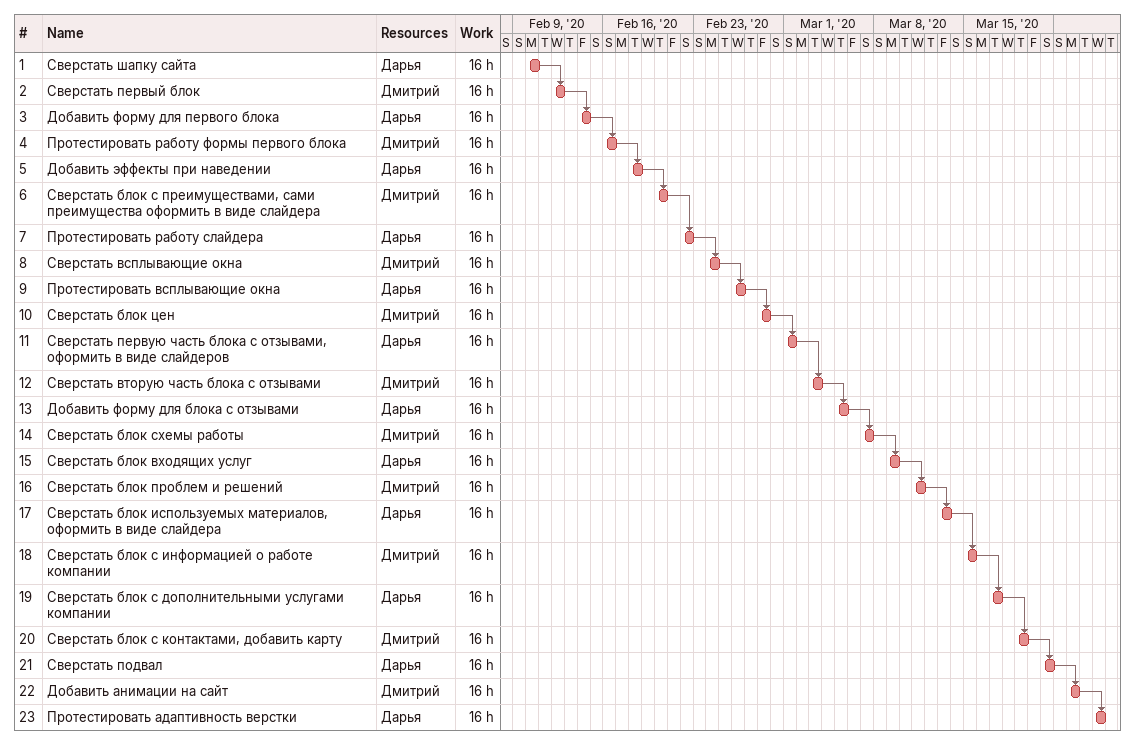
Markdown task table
| ID | Task | Start | Finish | Predecessors | Resources | Work (h) |
|---|---|---|---|---|---|---|
| 1 | Сверстать шапку сайта | 2020-02-10 | 2020-02-11 |  | Дарья | 16 |
| 2 | Сверстать первый блок | 2020-02-12 | 2020-02-13 | 1 | Дмитрий | 16 |
| 3 | Добавить форму для первого блока | 2020-02-14 | 2020-02-15 | 2 | Дарья | 16 |
| 4 | Протестировать работу формы первого блока | 2020-02-16 | 2020-02-17 | 3 | Дмитрий | 16 |
| 5 | Добавить эффекты при наведении | 2020-02-18 | 2020-02-19 | 4 | Дарья | 16 |
| 6 | Сверстать блок с преимуществами, сами преимущества оформить в виде слайдера | 2020-02-20 | 2020-02-21 | 5 | Дмитрий | 16 |
| 7 | Протестировать работу слайдера | 2020-02-22 | 2020-02-23 | 6 | Дарья | 16 |
| 8 | Сверстать всплывающие окна | 2020-02-24 | 2020-02-25 | 7 | Дмитрий | 16 |
| 9 | Протестировать всплывающие окна | 2020-02-26 | 2020-02-27 | 8 | Дарья | 16 |
| 10 | Сверстать блок цен | 2020-02-28 | 2020-02-29 | 9 | Дмитрий | 16 |
| 11 | Сверстать первую часть блока с отзывами, оформить в виде слайдеров | 2020-03-01 | 2020-03-02 | 10 | Дарья | 16 |
| 12 | Сверстать вторую часть блока с отзывами | 2020-03-03 | 2020-03-04 | 11 | Дмитрий | 16 |
| 13 | Добавить форму для блока с отзывами | 2020-03-05 | 2020-03-06 | 12 | Дарья | 16 |
| 14 | Сверстать блок схемы работы | 2020-03-07 | 2020-03-08 | 13 | Дмитрий | 16 |
| 15 | Сверстать блок входящих услуг | 2020-03-09 | 2020-03-10 | 14 | Дарья | 16 |
| 16 | Сверстать блок проблем и решений | 2020-03-11 | 2020-03-12 | 15 | Дмитрий | 16 |
| 17 | Сверстать блок используемых материалов, оформить в виде слайдера | 2020-03-13 | 2020-03-14 | 16 | Дарья | 16 |
| 18 | Сверстать блок с информацией о работе компании | 2020-03-15 | 2020-03-16 | 17 | Дмитрий | 16 |
| 19 | Сверстать блок с дополнительными услугами компании | 2020-03-17 | 2020-03-18 | 18 | Дарья | 16 |
| 20 | Сверстать блок с контактами, добавить карту | 2020-03-19 | 2020-03-20 | 19 | Дмитрий | 16 |
| 21 | Сверстать подвал | 2020-03-21 | 2020-03-22 | 20 | Дарья | 16 |
| 22 | Добавить анимации на сайт | 2020-03-23 | 2020-03-24 | 21 | Дмитрий | 16 |
| 23 | Протестировать адаптивность верстки | 2020-03-25 | 2020-03-26 | 22 | Дарья | 16 |
